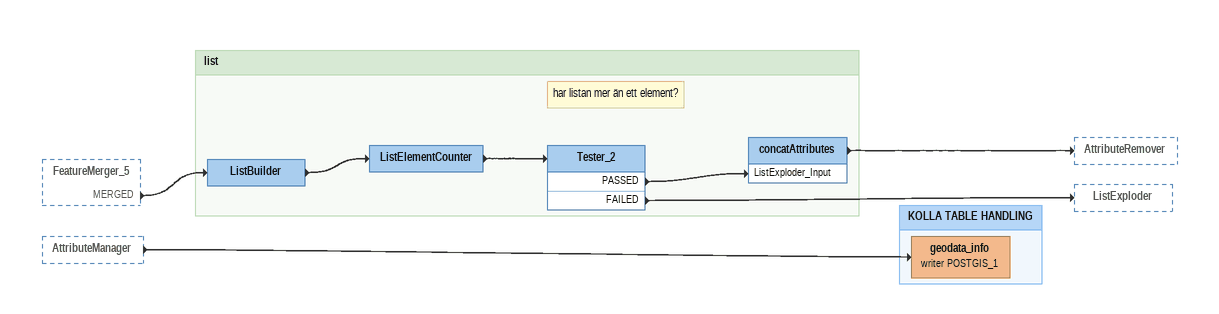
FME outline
FeatureMerger_5 [outside]
    MERGED -> ListBuilder
AttributeManager [outside]
    -> geodata_info (writer POSTGIS_1)

Bookmark: list
ListBuilder
    -> ListElementCounter
ListElementCounter
    -> Tester_2
Note: har listan mer än ett element?
Tester_2
    PASSED -> concatAttributes [ListExploder_Input]
    FAILED -> ListExploder
concatAttributes
    -> AttributeRemover

Bookmark: KOLLA TABLE HANDLING
geodata_info (writer POSTGIS_1)
